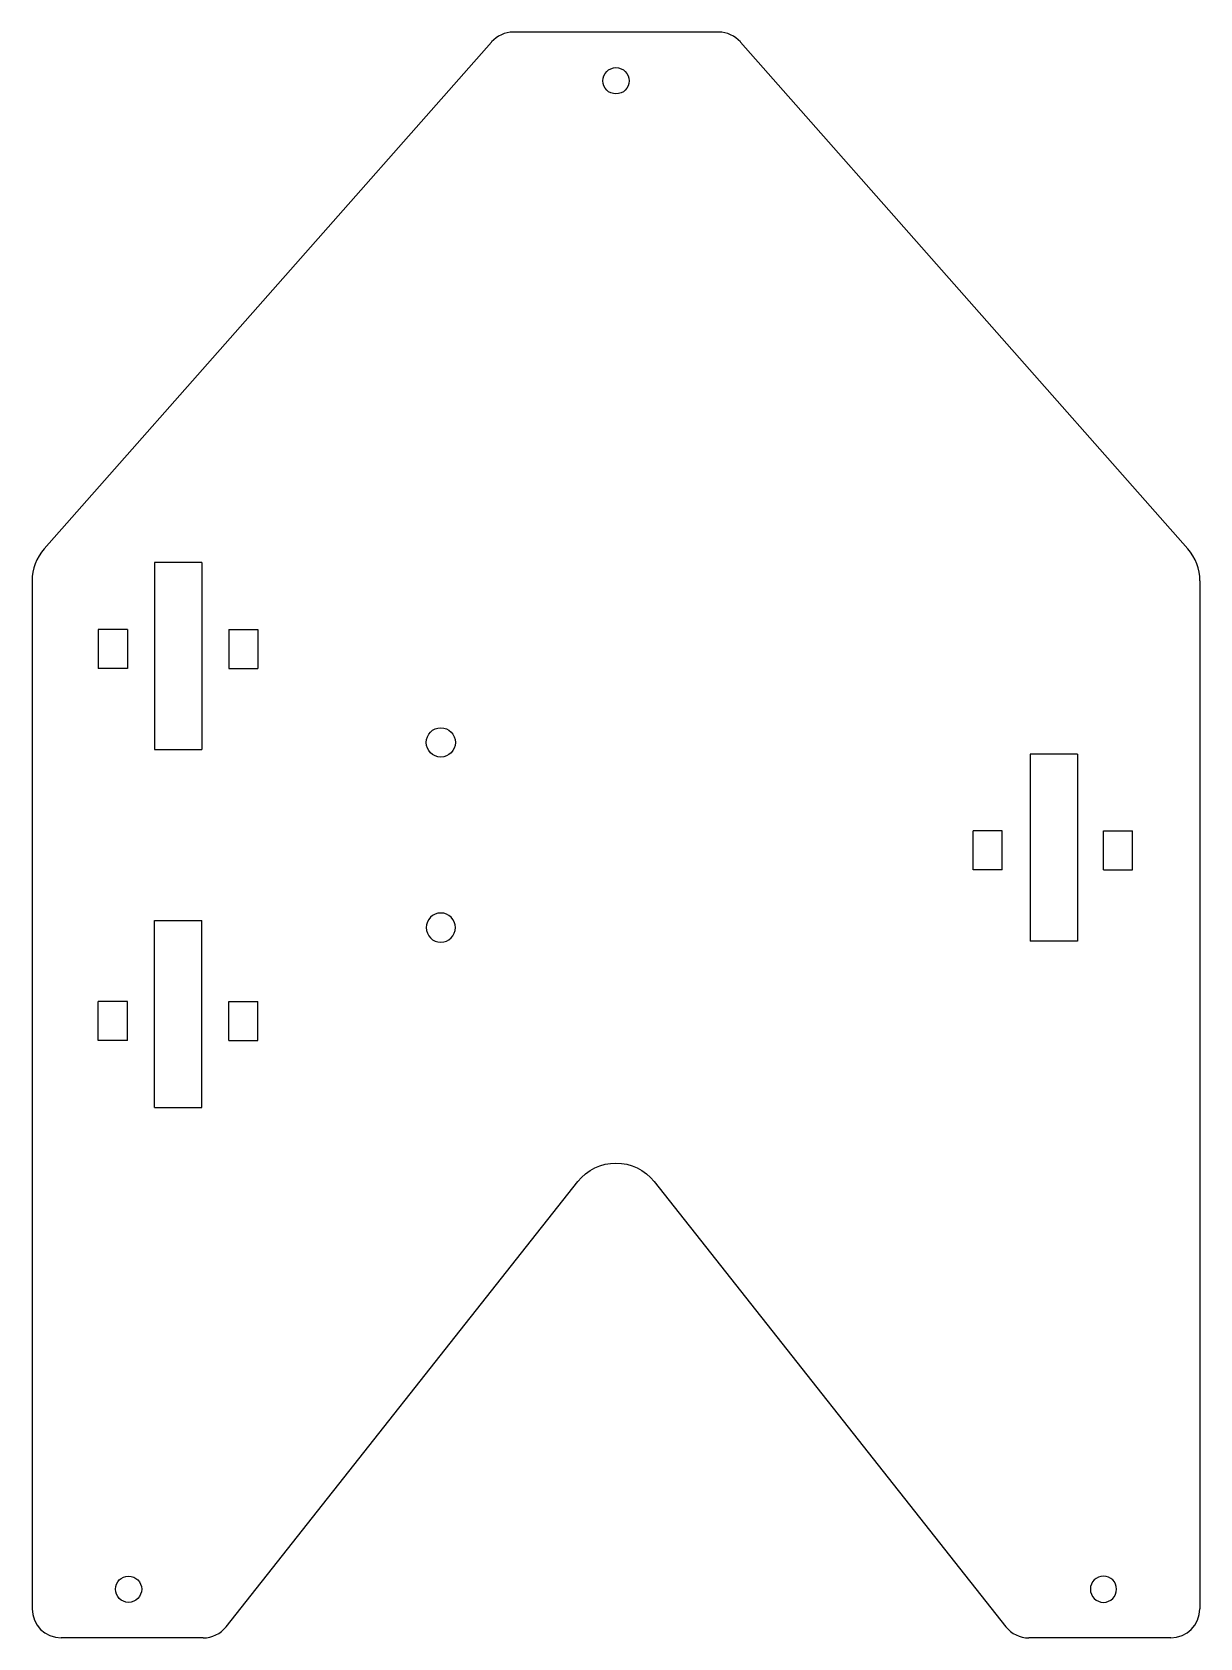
# Model space of a CAD drawing. Extents: x 0.32 to 5.05, y 1.48 to 7.98.
import ezdxf

# ---------------------------------------------------------------- set-up
doc = ezdxf.new("R2010")
doc.units = 0
doc.header["$LTSCALE"] = 0.5
doc.header["$MEASUREMENT"] = 0
doc.layers.add('VISIBLE', color=7, linetype='CONTINUOUS')

msp = doc.modelspace()

# ---------------------------------------------------------------- linework, layer by layer
at = {"layer": 'VISIBLE'}
for p, q in [((0.3741, 5.8898), (2.1832, 7.9397)), ((3.1022, 7.9797), (2.2718, 7.9797)), ((3.1908, 7.9397), (5, 5.8898)), ((0.8197, 5.834), (0.8197, 5.0781)), ((1.011, 5.834), (0.8197, 5.834)), ((1.011, 5.834), (1.011, 5.0781)), ((0.3248, 5.7596), (0.3248, 1.6017)), ((5.0492, 5.7596), (5.0492, 1.6017)), ((0.5926, 5.5631), (0.5926, 5.4056)), ((0.7107, 5.5631), (0.5926, 5.5631)), ((0.7107, 5.5631), (0.7107, 5.4056)), ((1.12, 5.5631), (1.2381, 5.5631)), ((1.12, 5.5631), (1.12, 5.4056)), ((1.2381, 5.5631), (1.2381, 5.4056)), ((0.7107, 5.4056), (0.5926, 5.4056)), ((1.12, 5.4056), (1.2381, 5.4056)), ((0.8197, 5.0781), (1.011, 5.0781)), ((4.363, 5.0582), (4.363, 4.3023)), ((4.5544, 5.0582), (4.363, 5.0582)), ((4.5544, 5.0582), (4.5544, 4.3023)), ((4.2497, 4.748), (4.1316, 4.748)), ((4.1316, 4.5905), (4.1316, 4.748)), ((4.2497, 4.5905), (4.2497, 4.748)), ((4.659, 4.748), (4.7772, 4.748)), ((4.659, 4.5905), (4.659, 4.748)), ((4.7772, 4.5905), (4.7772, 4.748)), ((4.2497, 4.5905), (4.1316, 4.5905)), ((4.659, 4.5905), (4.7772, 4.5905)), ((0.8197, 4.3852), (1.011, 4.3852)), ((0.8197, 3.6293), (0.8197, 4.3852)), ((1.011, 3.6293), (1.011, 4.3852)), ((4.5544, 4.3023), (4.363, 4.3023)), ((0.7107, 4.0578), (0.5926, 4.0578)), ((0.5926, 3.9003), (0.5926, 4.0578)), ((0.7107, 3.9003), (0.7107, 4.0578)), ((1.12, 4.0578), (1.2381, 4.0578)), ((1.12, 3.9003), (1.12, 4.0578)), ((1.2381, 3.9003), (1.2381, 4.0578)), ((0.7107, 3.9003), (0.5926, 3.9003)), ((1.12, 3.9003), (1.2381, 3.9003)), ((0.8197, 3.6293), (1.011, 3.6293)), ((1.1093, 1.5285), (2.5326, 3.3298)), ((2.8415, 3.3298), (4.2648, 1.5285)), ((1.0166, 1.4836), (0.4429, 1.4836)), ((4.9311, 1.4836), (4.3574, 1.4836))]:
    msp.add_line(p, q, dxfattribs=at)
for centre, radius in [((2.687, 7.7828), 0.0531), ((1.9783, 5.1063), 0.0591), ((0.715, 1.6805), 0.0531)]:
    msp.add_circle(centre, radius, dxfattribs=at)
at = {"layer": 'VISIBLE', "extrusion": (0, 0, -1)}
for centre, radius in [((-1.9783, 4.357), 0.0591), ((-4.6591, 1.6805), 0.0531)]:
    msp.add_circle(centre, radius, dxfattribs=at)
at = {"layer": 'VISIBLE'}
for centre, radius, start, end in [((2.2718, 7.8616), 0.1181, 90, 138.56973), ((3.1022, 7.8616), 0.1181, 41.43027, 90), ((0.5217, 5.7596), 0.1969, 138.56973, 180), ((4.8524, 5.7596), 0.1969, 0, 41.43027), ((0.4429, 1.6017), 0.1181, 180, 270), ((4.9311, 1.6017), 0.1181, 270, 0), ((1.0166, 1.6017), 0.1181, 270, 321.6853), ((4.3574, 1.6017), 0.1181, 218.3147, 270)]:
    msp.add_arc(centre, radius, start, end, dxfattribs=at)
at = {"layer": 'VISIBLE', "extrusion": (0, 0, -1)}
msp.add_arc((-2.687, 3.2077), 0.1969, 38.3147, 141.6853, dxfattribs=at)

doc.saveas('drawing.dxf')
